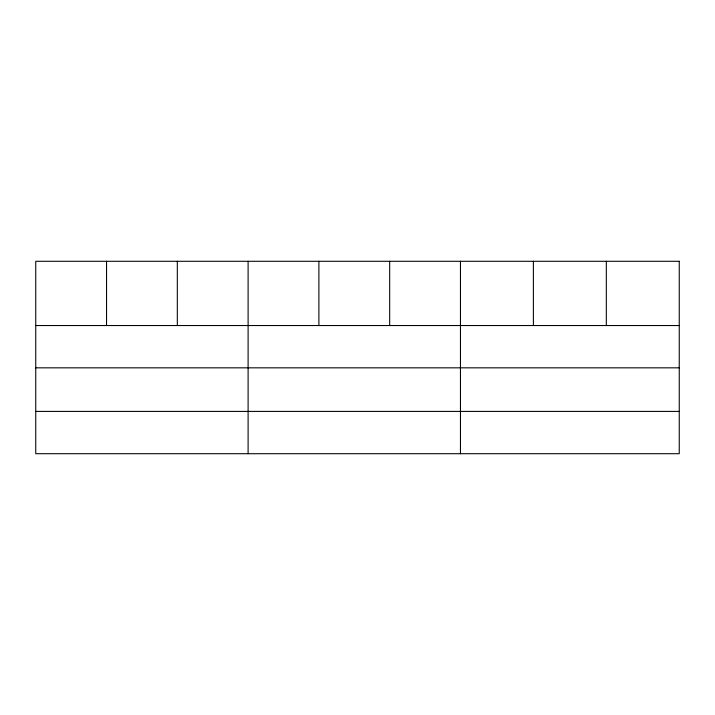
<?xml version="1.0" encoding="UTF-8"?>
<svg xmlns="http://www.w3.org/2000/svg" width="715" height="715" viewBox="0 0 715 715"><rect width="100%" height="100%" fill="white"/><g stroke="black" fill="none" stroke-linecap="round" stroke-linejoin="round"><path stroke-width="1.07" d="M35.75 325.531L679.25 325.531M35.75 367.832L679.25 367.832M35.75 411.411L679.25 411.411M606.32 261.288L606.32 325.531M533.39 261.288L533.39 325.531M460.46 261.288L460.46 453.712M389.675 261.288L389.675 325.531M318.89 261.288L318.89 325.531M248.105 261.288L248.105 453.712M177.32 261.288L177.32 325.531M106.535 261.288L106.535 325.531M679.25 261.288L35.75 261.288L35.75 453.712L679.25 453.712L679.25 261.288"/></g></svg>
